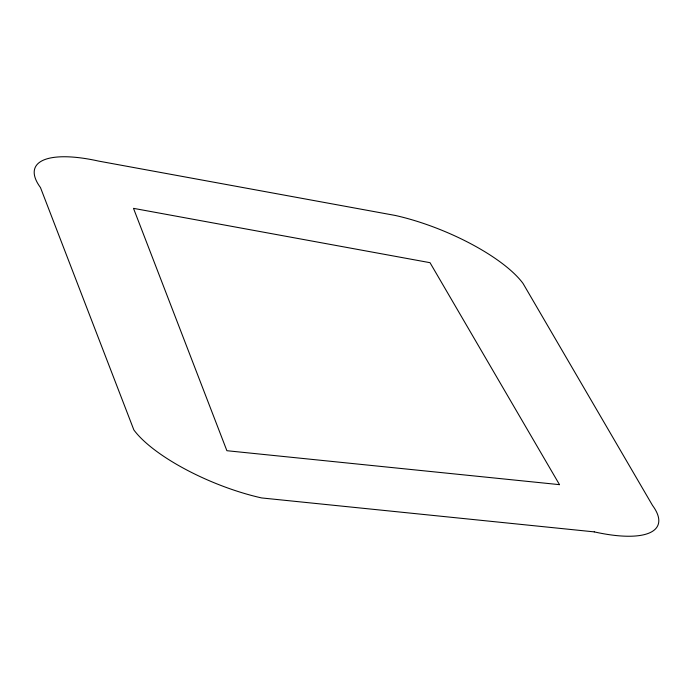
<?xml version="1.0" encoding="UTF-8"?>
<svg xmlns="http://www.w3.org/2000/svg" width="693" height="693" viewBox="0 0 693 693"><rect width="100%" height="100%" fill="white"/><g stroke="black" fill="none" stroke-linecap="round" stroke-linejoin="round"><path stroke-width="1.04" d="M559.502 484.65L226.888 450.71L133.498 208.35L430.015 262.682L559.502 484.65M594.239 531.877L261.625 497.938A106.462 34.485 22.4 0 1 133.853 429.92L40.471 187.56A106.462 34.485 22.4 0 1 98.761 161.123L395.27 215.454A106.462 34.485 22.4 0 1 523.042 283.463L652.529 505.44A106.462 34.485 22.4 0 1 594.239 531.877"/></g></svg>
